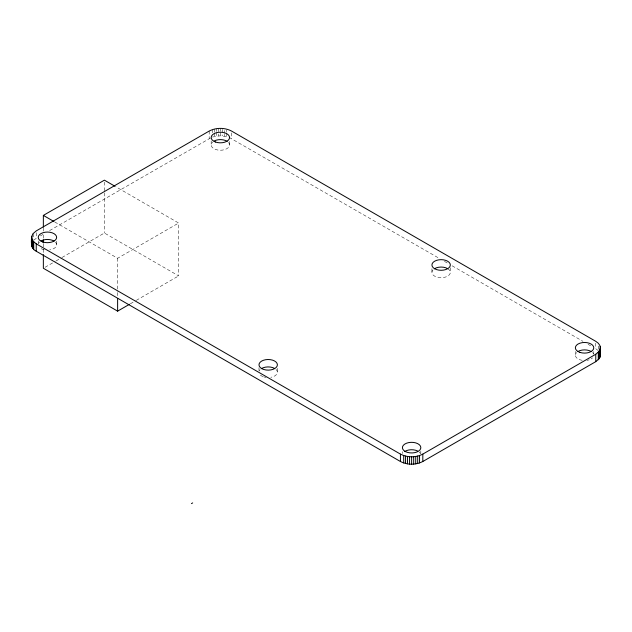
<?xml version="1.0" encoding="UTF-8"?>
<svg xmlns="http://www.w3.org/2000/svg" width="632" height="632" viewBox="0 0 632 632"><rect width="100%" height="100%" fill="white"/><g stroke="black" fill="none" stroke-linecap="round" stroke-linejoin="round"><path stroke-width="0.47" stroke-dasharray="3.16 2.37" d="M33.717 240.2L36.237 238.311L36.237 232.758M40.416 235.894L42.921 234.448M49.604 230.585L211.641 137.373M45.054 267.289L55.229 261.411M56.074 260.921L61.162 257.982M62.007 257.493L104.399 233.026L178.659 275.9L178.659 223.041L115.79 186.74M54.747 221.982L117.623 258.275L178.659 223.041M130.334 303.795L135.422 300.864M136.275 300.374L178.659 275.9M212.455 137.01L220.37 135.785L228.286 137.01M229.1 137.373L439.311 258.401M444.438 261.364L447.859 263.339M452.133 265.803L582.941 341.327M588.068 344.29L590.636 345.767M598.283 350.626L595.763 348.73L595.763 343.176M598.283 345.996L598.283 349.693M593.78 351.487L593.78 354.268M575.365 351.487L575.365 355.192M450.339 267.715L450.339 272.345M431.925 268.711L431.925 272.408M420.817 450.987L420.817 453.76M402.442 451.69L402.442 453.547M277.385 368.345L277.385 372.05M258.986 367.777L258.986 370.55M231.565 132.91L231.565 138.455M229.566 141.465L229.566 145.162M226.43 130.002L226.43 131.851M226.43 132.775L226.43 136.48M224.471 130.548L224.471 133.32M224.471 134.245L224.471 136.093M222.44 129.386L222.44 135.864M220.37 128.383L220.37 131.156M220.37 132.08L220.37 135.785M218.309 128.462L218.309 135.864M216.278 128.691L216.278 131.472M216.278 132.396L216.278 136.093M214.311 129.078L214.311 131.851M214.311 132.775L214.311 136.48M212.455 129.607L212.455 133.305M211.175 140.976L211.175 144.673M209.184 131.061L209.184 138.455M117.623 258.275L117.623 291.565M117.623 292.537L117.623 296.455M104.399 182.119L104.399 191.907M104.399 192.886L104.399 233.026M56.635 241.171L56.635 244.868M43.355 228.128L43.355 231.067M43.355 234.978L43.355 238.896M43.355 243.794L43.355 253.582M38.22 240.966L38.22 243.747M33.717 233.729L33.717 239.275M447.598 268.592A9.211 5.317 0 0 1 447.685 276.113A9.211 5.317 0 0 1 434.658 276.16A9.211 5.317 0 0 1 434.579 268.639M228.547 142.477A9.211 5.317 0 0 1 219.944 150.234A9.211 5.317 0 0 1 212.621 142.05M276.002 369.412A9.211 5.317 0 0 1 270.859 377.312M266.096 377.399A9.211 5.317 0 0 1 263.844 376.909M263.157 376.68A9.211 5.317 0 0 1 260.368 375.029M259.215 371.016A9.211 5.317 0 0 1 260.068 369.72M419.277 452.078A9.211 5.317 0 0 1 420.343 453.326M592.547 357.846A9.211 5.317 0 0 1 591.086 358.952M589.174 359.798A9.211 5.317 0 0 1 586.954 360.327M582.191 360.327A9.211 5.317 0 0 1 576.597 352.53M592.547 352.53A9.211 5.317 0 0 1 593.472 353.817M55.49 242.198A9.211 5.317 0 0 1 49.644 249.932M44.114 249.727A9.211 5.317 0 0 1 39.366 247.341M38.576 243.296A9.211 5.317 0 0 1 39.539 242.024"/><path stroke-width="0.95" d="M31.6 237.371L32.801 233.872L36.237 230.909L209.184 131.061C216.041 127.474 224.7 127.474 231.565 131.061L595.763 341.327L598.283 343.223L599.863 345.428L600.4 347.79L600.266 356.385L599.199 358.684L595.763 361.654L422.816 461.502C415.959 465.089 407.3 465.089 400.435 461.502L36.237 251.228C30.731 248.795 31.166 242.34 31.6 237.371L32.801 240.863L36.237 243.833L400.435 454.1C407.3 457.687 415.959 457.687 422.816 454.1L595.763 354.252L599.199 351.289L600.4 347.79M31.6 244.766L31.734 243.573M43.355 227.149L43.355 215.401L104.399 180.16L114.977 186.266M43.355 254.562L43.355 268.26L117.623 311.142L129.489 304.284M191.457 503.617L192.681 502.906M43.355 215.401L53.933 221.508M600.266 353.999L600.4 355.192M600.266 346.597L600.266 356.385M599.863 350.152L599.863 357.554M599.199 351.289L599.199 358.684M598.283 352.356L598.283 359.758M595.763 354.252L595.763 361.654M422.816 454.1L422.816 461.502M419.545 455.553L419.545 462.956M417.689 456.083L417.689 463.485M415.722 456.462L415.722 463.864M413.691 456.699L413.691 464.101M411.63 456.778L411.63 464.18M409.56 456.699L409.56 464.101M407.529 456.462L407.529 463.864M405.57 456.083L405.57 463.485M403.714 455.553L403.714 462.956M400.435 454.1L400.435 461.502M117.623 298.415L117.623 311.142M43.355 239.876L43.355 242.814M36.237 243.833L36.237 251.228M33.717 241.938L33.717 249.34M32.801 240.863L32.801 248.265M32.137 239.733L32.137 247.136M31.734 236.178L31.734 245.959M434.579 268.639A9.211 5.317 0 0 1 447.598 268.592M214.169 140.991A9.211 5.317 0 0 1 227.172 141.339M404.701 451.54A9.211 5.317 0 0 1 417.689 451.043M261.466 368.59A9.211 5.317 0 0 1 274.478 368.345M41.041 240.942A9.211 5.317 0 0 1 54.06 241.084M578.067 351.432A9.211 5.317 0 0 1 591.086 351.432M434.658 268.758A9.211 5.317 0 0 0 450.039 266.317A9.211 5.317 0 0 0 438.695 259.847A9.211 5.317 0 0 0 434.658 268.758M215.401 141.995A9.211 5.317 0 0 0 229.566 137.768A9.211 5.317 0 0 0 216.144 132.799A9.211 5.317 0 0 0 215.401 141.995M261.893 368.701A9.211 5.317 0 0 0 277.156 366.031A9.211 5.317 0 0 0 265.511 359.734A9.211 5.317 0 0 0 261.893 368.701M42.676 241.922A9.211 5.317 0 0 0 56.635 237.466A9.211 5.317 0 0 0 42.976 232.718A9.211 5.317 0 0 0 42.676 241.922M579.971 352.395A9.211 5.317 0 0 0 593.78 347.79A9.211 5.317 0 0 0 579.971 343.184A9.211 5.317 0 0 0 579.971 352.395M405.562 451.643A9.211 5.317 0 0 0 420.659 448.673A9.211 5.317 0 0 0 408.659 442.605A9.211 5.317 0 0 0 405.562 451.643"/></g></svg>
